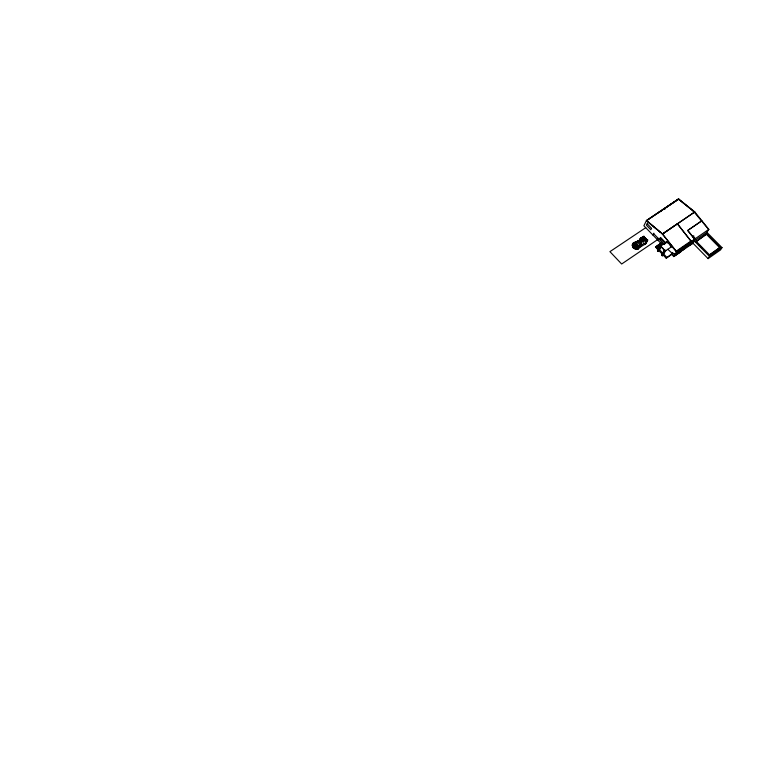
<?xml version="1.0" encoding="UTF-8"?>
<svg xmlns="http://www.w3.org/2000/svg" width="760" height="760" viewBox="0 0 760 760"><rect width="100%" height="100%" fill="white"/><g stroke="black" fill="none" stroke-linecap="round" stroke-linejoin="round"><path stroke-width="1.14" d="M645.611 243.865L646.684 242.544M646.513 242.478C644.86 244.065 647.586 242.516 645.933 242.649M640.1 241.376C644.622 237.462 645.658 241.252 641.117 242.421M645.611 243.837L644.917 244.188L646.171 243.143M637.735 248.909C638.01 250.021 638.21 247.171 637.982 249.08M640.1 239.799L639.606 239.409L640.452 239.523M640.689 239.001L641.05 238.307M635.379 241.946L635.578 242.43L635.369 241.936M642.038 237.49L641.383 237.548M636.025 248.263L636.633 248.51M632.681 245.005L632.662 244.264A8.645 2.119 -43.3 0 1 632.985 243.951L633.232 243.713A5.605 1.377 -43.3 0 1 633.526 243.456L632.681 244.815M632.481 244.929L632.795 244.91A4.74 1.178 -49.2 0 1 633.118 244.568L633.469 242.905L634.381 242.278A2.308 0.57 -43.3 0 1 634.514 242.269L634.514 242.468M644.318 244.302L643.872 243.418M645.344 243.39L645.971 242.63L644.869 244.102L646.589 242.659M638.704 247.323L637.801 248.938M641.012 238.716L640.176 238.916L641.611 237.452M638.77 246.582L639.065 247.38L638.115 248.815M645.81 238.972L645.25 239.267L645.781 239.02M646.01 242.934L646.256 242.392M636.823 248.102L637.469 246.838M645.487 240.046L646.114 239.97M637.279 247.627L636.851 248.397M643.881 240.511C644.394 239.6 642.124 242.592 643.929 240.15C641.886 239.98 640.87 239.352 643.463 239.495M633.203 243.552L633.46 242.905L632.272 244.549A1.415 0.684 -24.2 0 0 632.358 244.672L632.519 244.834M641.06 238.098L640.481 239.039L641.506 237.661M642.124 245.043L641.706 245.623M639.388 247.427L639.787 247.028A3.107 1.188 -45.5 0 1 640.205 246.696L642.153 244.986M641.782 237.87L641.45 238.25L641.639 237.585M642.352 237.443L643.511 236.901M644.537 238.839C645.173 239.799 644.518 237.642 644.955 239.03M644.642 238.725L643.957 240.284M644.736 244.444L645.744 243.428M647.017 241.556L646.817 241.224M638.713 247.266L638.409 248.016M633.279 243.295L633.413 243.817M633.327 243.171L633.517 242.972M641.278 238.288L641.716 237.994M638.438 247.409L638.381 247.95L638.524 247.342M641.25 238.193L641.678 237.728M641.373 242.763C640.547 250.762 630.876 241.186 639.644 240.91M705.964 233.852L708.814 229.358L694.801 211.935L678.509 198.882L646.494 220.466L643.9 225.767L660.915 243.295L655.49 246.99L662.587 254.448L661.637 255.103L662.331 255.826L665.722 250.733L665.019 250.012L664.069 250.667L661.637 255.103M637.944 240.54L636.31 242.05M646.494 220.466L660.326 232.18M678.566 198.92L646.428 220.714L662.501 234.08L660.392 231.933M645.477 243.618L645.04 244.083L645.392 243.532M679.117 199.367L678.556 199.139L664.468 208.667L665.019 209.114M636.69 248.463A8.654 2.08 -43.3 0 1 637.013 248.149L637.26 247.912A5.614 1.349 -43.3 0 1 637.554 247.655L637.422 247.409M692.521 210.111L708.662 229.51M681.625 250.258L674.519 254.894L681.577 250.201L680.751 251.797L673.654 256.424L676.514 251.655L662.425 233.985L694.801 211.935L662.501 234.08M638.352 248.273L638.59 247.409M634.79 243.323L634.4 244.34M638.257 247.978L638.219 247.722M638.324 248.34L636.975 249.375M632.909 246.943C639.644 238.393 631.028 247.57 633.289 247.637M640.338 238.678L639.91 239.561M635.483 244.255L635.151 246.135C637.801 247.114 635.008 245.176 634.22 246.696A11.438 2.774 -43.3 0 0 633.469 247.361L633.403 247.294M632.225 245.29L632.842 246.933L632.263 245.271M634.942 245.034A5.956 0.827 -65.1 0 1 635.056 244.853L634.866 245.366L635.389 244.416M639.473 246.363L639.683 246.344M646.133 243.029L646.123 242.62M645.744 227.677L609.928 251.655L621.661 264.005L657.457 239.723L658.179 238.355M643.283 236.93L642.523 237.177L643.236 237.471M633.118 246.534L633.128 246.506A2.935 2.755 78 0 1 633.365 246.088L633.507 245.879M646.864 241.48L646.788 240.483L646.931 240.968M652.811 234.954L653.866 233.177M642.57 238.982L641.544 239.932M658.056 240.34L659.281 238.478M655.49 246.99L661.048 243.057L661.865 243.903L656.431 247.598L655.614 246.753M656.431 247.598L662.036 243.59L662.853 244.435L663.081 243.998L657.058 248.729M658.15 251.494L661.514 246.383L658.15 251.494L657.514 250.828L659.908 246.373A4.987 2.841 55.2 0 1 664.762 251.389L662.331 255.826M658.986 249.204L660.858 245.717M674.747 254.277L674.158 253.783M662.587 254.448L663.119 253.479M642.817 239.476L641.848 240.084L642.732 239.362M667.85 249.308L672.258 253.451L666.216 258.201L663.281 255.17M666.216 258.201L671.707 254.419L672.6 252.918L674.671 255.056L684.285 248.34L683.401 249.878M672.163 253.878L672.742 252.795M646.95 241.442L642.969 237.186L643.767 236.569C654.559 248.064 638.561 231.059 644.774 238.317M643.397 236.797L644.072 236.246L643.653 236.778M671.707 254.419L673.806 256.585L674.975 254.372M645.021 238.155L644.993 238.203M678.594 252.31L679.886 250.999A12.645 2.717 -43.2 0 1 690.736 243.257L691.799 243.333L674.519 254.894M647.378 240.302L646.579 240.92L647.045 240.815M646.532 241.3L647.026 240.521M689.909 245.385L691.476 242.677L693.3 241.414M691.733 244.131L694.735 239.058L687.79 230.384L701.889 220.751L687.639 230.536L694.583 239.2M693.006 243.248L694.336 240.968L706.876 232.313L722 247.608L720.584 249.869L708.092 258.628L693.006 243.248L673.654 256.424M706.866 233.871L695.856 241.803L706.866 233.871L720.167 247.323L710.115 254.657M634.904 245.157L635.151 246.135L635.797 245.508A2.869 0.703 -43.3 0 1 636.186 245.157L636.642 244.976M645.42 243.77L645.221 244.093M708.092 258.628L709.469 256.386L722 247.608M635.35 247.503L633.869 247.978L637.688 246.155L634.372 247.826L635.398 247.447M646.428 241.927L645.306 240.587L646.237 239.714M644.119 239.267C643.302 236.901 644.261 239.067 641.763 237.386M643.881 239.001L643.369 238.516L643.957 238.165M640.119 238.782L641.402 237.566M690.593 244.15L690.545 244.102A10.982 2.356 -43.2 0 0 680.038 251.247L680.038 251.247A10.982 2.356 -43.2 0 1 690.593 244.15L690.726 243.969M645.05 238.269L647.007 240.54M643.767 236.569L642.969 237.186M643.331 238.431L644.261 237.652L643.406 238.364M643.653 236.284L642.798 236.987L643.283 236.721M647.273 240.511L647.719 240.017L646.95 240.559M647.33 240.72L647.121 240.749M645.373 240.521L646.038 240.198L645.506 240.445M645.781 243.722L645.981 243.248M644.167 243.438L643.568 243.086L644.1 243.371M646.047 239.97L645.639 240.312M677.388 223.791L691.277 241.48L677.388 223.791L662.425 233.985L676.514 251.655L708.814 229.358M643.197 236.882L642.542 237.272L643.064 237.395M646.883 240.654L646.769 241.167M692.626 236.759L693.813 235.885M640.024 244.33L638.533 246.126M643.188 236.749L643.549 237.082L642.979 236.882M640.024 244.34L640.614 243.789M640.158 243.827L638.086 245.841M643.806 240.873C643.321 241.281 643.026 241.461 643.558 241.034M640.224 244.159L641.525 242.934M644.528 244.587L644.442 244.634A6.793 5.5 23.8 0 0 644.204 244.73L643.093 245.328A59.099 48.117 26.4 0 0 642.133 245.917L640.433 247.009A46.028 37.449 25.7 0 0 639.663 247.532L638.97 248.026A1.377 0.484 -22.4 0 1 638.656 248.311L639.027 247.532M637.611 247.608L636.899 247.655M635.769 242.506L635.464 242.896A44.688 35.995 21 0 0 635.731 242.62M636.053 248.226L636.072 248.206A4.75 1.121 -37.4 0 1 636.376 247.959L636.718 247.694M633.716 247.694L634.23 247.342L633.099 247.788M637.345 241.499L636.681 241.975M635.692 243.162L639.473 240.806M646.922 240.53L647.691 239.989M680.57 250.724L674.681 254.609L676.495 253.355M720.167 247.323L709.479 254.799L696.169 241.252M676.343 251.104L691.115 240.939M673.806 256.585L680.751 251.797M647.283 240.35L646.703 241.062M664.762 251.389L671.241 246.943A4.969 2.859 55.2 0 0 670.462 245.195L670.101 244.634A4.969 2.859 55.2 0 0 666.387 241.946L657.419 248.13L656.602 247.285M645.981 240.084L645.401 240.597L644.898 240.055M657.514 250.828L658.464 250.183M646.931 241.632L646.275 240.92M658.578 212.619L661.589 210.596M642.884 237.5L643.188 237.652M637.45 242.231L635.825 243.523M637.858 241.708L638.78 241.138M637.697 242.079L638.181 241.775M644.157 241.205L643.169 241.623M635.122 247.57L634.894 247.674A2.992 2.128 -14.6 0 1 634.457 247.836M635.208 245.613C634.533 244.302 636.034 247.247 636.88 245.974M636.244 246.164L637.621 246.116M641.763 237.462L642.922 238.184M639.16 247.285L639.188 247.275A2.318 0.56 -43.3 0 1 639.331 247.275M641.098 243.371L641.63 243.637M643.397 239.637L641.012 241.376A7.676 1.862 -43.3 0 0 640.775 241.518C640.88 242.715 640.803 240.169 639.72 242.326A11.229 2.717 -43.3 0 0 638.761 243.048L636.452 244.786M639.635 239.409L639.787 239.495A1.871 0.503 -42.7 0 1 639.815 239.59L639.853 239.666M638.295 240.369L638.837 240.996M634.239 248.34C637.953 250.116 634.913 248.719 635.103 248.881M634.894 242.763L635.312 242.782M644.176 244.093L643.976 243.181M634.913 248.795L634.296 248.463M643.72 239.647L643.007 239.6M694.383 211.926L678.442 199.13M694.764 212.23L678.642 199.215L646.428 220.714L660.402 232.246M640.623 241.376L640.547 241.613M640.984 242.288L639.967 241.233M643.435 237.956L644.204 238.716L643.825 238.345M706.543 234.422L719.825 247.865M699.172 245.185L701.67 247.722M694.336 240.968L709.469 256.386M670.406 245.1L676.647 251.522M666.387 241.946L667.033 242.611A3.867 2.223 55.2 0 1 668.753 243.57M670.548 246.23L671.241 246.943M665.912 243.076L660.45 237.443L659.404 239.409L664.069 244.226M665.522 243.01L660.611 237.956L659.784 239.523L664.677 244.568M653.533 233.557L658.787 238.972M657.581 247.751L666.757 257.231M642.998 237.139L646.608 240.873M646.181 242.126L643.957 239.077M636.443 248.919L636.918 249.432M640.917 241.68L641.174 242.117L640.708 241.775M641.801 243.76L642.124 244.311M693.338 236.218L695.295 238.668M660.554 247.038A3.876 2.204 55.2 0 1 664.069 250.667M669.085 243.884A3.867 2.223 55.2 0 1 670.377 245.812M640.129 243.96A8.882 2.042 -48.9 0 1 640.727 243.418M637.972 241.043A56.933 45.78 20.4 0 1 637.659 241.271M638.219 241.661A8.892 2.252 -37.7 0 1 638.97 241.214M633.146 245.917L633.099 246.572L633.669 245.651L633.194 245.898M647.149 223.773L646.437 225.188L650.855 229.738L651.577 228.342L647.149 223.773M677.797 251.75L677.359 252.519L679.383 250.657L677.797 251.75M658.625 239.305L658.065 238.735L658.625 239.305"/></g></svg>
